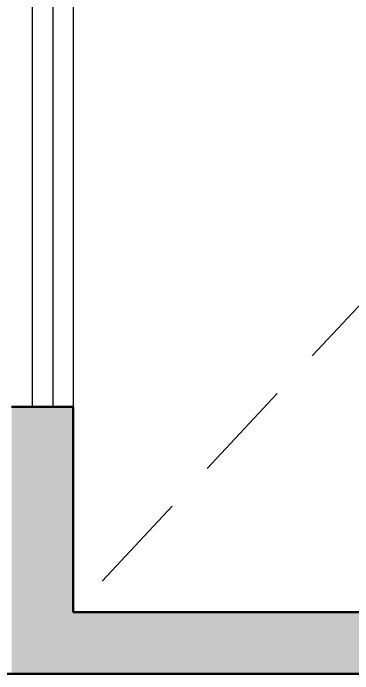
# Model space of a CAD drawing. Header units: millimetres. Extents: x 2999.9 to 3041.9, y 869.6 to 906.3.
# Drawn here: x 3035.623 to 3036.451, y 894.688 to 896.296 of the extents above; entities that cross this region are included whole.
import ezdxf

# ---------------------------------------------------------------- set-up
doc = ezdxf.new("R2010")
doc.units = ezdxf.units.MM
doc.linetypes.add('HIDDEN', pattern=[0.375, 0.25, -0.125])
doc.layers.add('mori', color=166, linetype='Continuous', lineweight=30)

msp = doc.modelspace()

# ---------------------------------------------------------------- linework, layer by layer
at = {"color": 253, "linetype": 'HIDDEN', "lineweight": 0}
msp.add_line((3038.5692, 897.8375), (3035.7692, 894.8382), dxfattribs=at)
at = {"color": 4}
for p, q in [((3035.6692, 897.0375), (3035.6692, 895.3382)), ((3035.7192, 897.0375), (3035.7192, 895.3382))]:
    msp.add_line(p, q, dxfattribs=at)
at = {"color": 41, "lineweight": 30}
msp.add_line((3035.7692, 897.0375), (3035.7692, 895.3382), dxfattribs=at)
at = {"color": 0, "linetype": 'Continuous'}
for points in [[(3035.6192, 894.8382), (3035.6192, 895.3382), (3035.7692, 894.6882)], [(3035.7692, 894.8382), (3035.6192, 895.3382), (3035.7692, 895.3382)], [(3035.7692, 894.6882), (3035.6192, 895.3382), (3035.7692, 894.8382)], [(3035.6192, 894.6882), (3035.6192, 894.8382), (3035.7692, 894.6882)], [(3035.7692, 894.6882), (3035.7692, 894.8382), (3038.5692, 894.6882)], [(3038.5692, 894.6882), (3035.7692, 894.8382), (3038.5692, 894.8382)]]:
    msp.add_solid(points, dxfattribs=at)
at = {"layer": 'mori', "color": 152, "lineweight": 50}
for p, q in [((3035.7692, 895.3382), (3035.6192, 895.3382)), ((3035.7692, 895.3382), (3035.7692, 894.8382)), ((3038.5692, 894.8382), (3035.7692, 894.8382)), ((3038.7192, 894.6882), (3003.8192, 894.6882))]:
    msp.add_line(p, q, dxfattribs=at)

doc.saveas('drawing.dxf')
